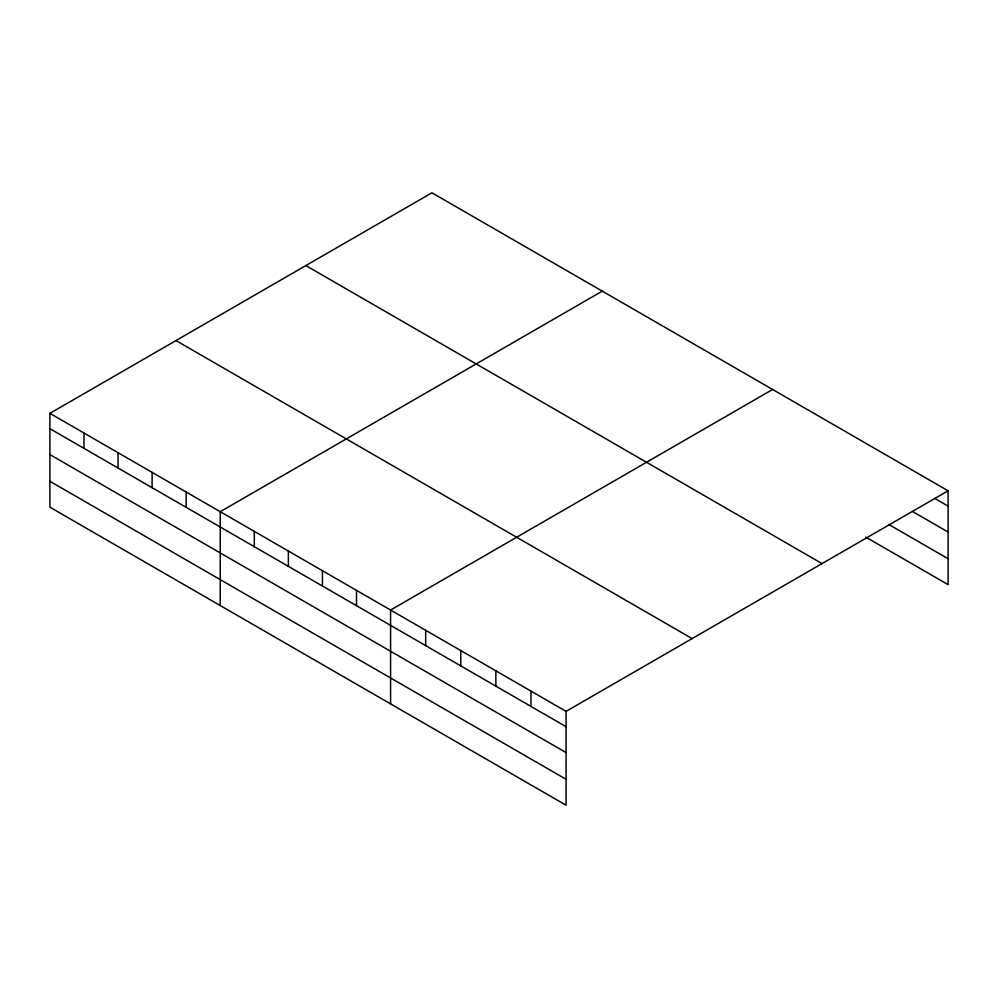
<?xml version="1.0" encoding="UTF-8"?>
<svg xmlns="http://www.w3.org/2000/svg" width="998" height="998" viewBox="0 0 998 998"><rect width="100%" height="100%" fill="white"/><g stroke="black" fill="none" stroke-linecap="round" stroke-linejoin="round"><path stroke-width="1.5" d="M566.078 752.592L566.078 711.362L49.9 413.359L49.9 507.196L566.078 805.211L566.078 752.592L49.9 454.589M865.753 537.099L948.1 584.641L948.1 490.804L431.922 192.789L49.9 413.359M602.268 291.142L220.234 511.7L220.234 605.537M772.602 389.482L390.58 610.04L390.58 703.877M566.078 711.362L948.1 490.804M934.602 498.326L948.1 506.123M912.995 511.774L948.1 532.034M888.707 524.437L948.1 558.73M305.862 265.58L822.028 563.596M175.972 340.567L692.138 638.583M49.9 428.678L566.078 726.681M49.9 481.286L566.078 779.288M530.973 691.103L530.973 706.422M495.869 670.831L495.869 686.15M460.777 650.571L460.777 665.891M425.672 630.312L425.672 645.631M356.511 590.379L356.511 605.699M322.441 570.706L322.441 586.026M288.372 551.033L288.372 566.353M254.303 531.373L254.303 546.692M186.164 492.026L186.164 507.346M152.108 472.366L152.108 487.685M118.038 452.693L118.038 468.012M83.969 433.02L83.969 448.339"/></g></svg>
